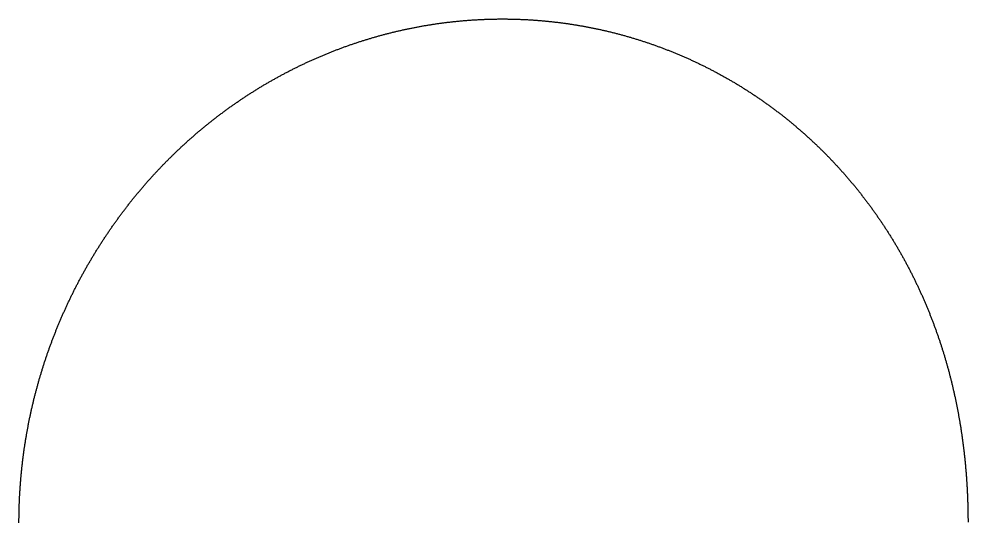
# Model space of a CAD drawing. Header units: metres. Extents: x -296 to 247, y -287 to 288.
# Drawn here: x -296 to 247, y 0 to 288 of the extents above; entities that cross this region are included whole.
import ezdxf

# ---------------------------------------------------------------- set-up
doc = ezdxf.new("R2010")
doc.units = ezdxf.units.M

msp = doc.modelspace()

# ---------------------------------------------------------------- linework, layer by layer
msp.add_lwpolyline([(-296.01, 0.02), (-296.01, 0.51), (-296.01, 1), (-296.01, 1.49), (-296, 1.98), (-296, 2.47), (-295.99, 2.96), (-295.99, 3.45), (-295.98, 3.94), (-295.98, 4.43), (-295.97, 4.92), (-295.96, 5.41), (-295.95, 5.89), (-295.94, 6.38), (-295.93, 6.87), (-295.92, 7.36), (-295.9, 7.85), (-295.89, 8.34), (-295.88, 8.83), (-295.86, 9.32), (-295.85, 9.81), (-295.83, 10.3), (-295.81, 10.79), (-295.79, 11.28), (-295.77, 11.77), (-295.75, 12.26), (-295.73, 12.74), (-295.71, 13.23), (-295.69, 13.72), (-295.67, 14.21), (-295.64, 14.7), (-295.62, 15.19), (-295.59, 15.68), (-295.57, 16.17), (-295.54, 16.66), (-295.51, 17.15), (-295.48, 17.63), (-295.45, 18.12), (-295.42, 18.61), (-295.39, 19.1), (-295.36, 19.59), (-295.33, 20.08), (-295.29, 20.57), (-295.26, 21.05), (-295.22, 21.54), (-295.19, 22.03), (-295.15, 22.52), (-295.11, 23.01), (-295.07, 23.49), (-295.04, 23.98), (-295, 24.47), (-294.95, 24.96), (-294.91, 25.45), (-294.87, 25.93), (-294.83, 26.42), (-294.78, 26.91), (-294.74, 27.4), (-294.69, 27.88), (-294.65, 28.37), (-294.6, 28.86), (-294.55, 29.35), (-294.5, 29.83), (-294.45, 30.32), (-294.4, 30.81), (-294.35, 31.29), (-294.3, 31.78), (-294.24, 32.27), (-294.19, 32.75), (-294.14, 33.24), (-294.08, 33.73), (-294.02, 34.21), (-293.97, 34.7), (-293.91, 35.18), (-293.85, 35.67), (-293.79, 36.16), (-293.73, 36.64), (-293.67, 37.13), (-293.61, 37.61), (-293.55, 38.1), (-293.48, 38.59), (-293.42, 39.07), (-293.35, 39.56), (-293.29, 40.04), (-293.22, 40.53), (-293.15, 41.01), (-293.09, 41.5), (-293.02, 41.98), (-292.95, 42.46), (-292.88, 42.95), (-292.8, 43.43), (-292.73, 43.92), (-292.66, 44.4), (-292.59, 44.89), (-292.51, 45.37), (-292.44, 45.85), (-292.36, 46.34), (-292.28, 46.82), (-292.2, 47.3), (-292.13, 47.79), (-292.05, 48.27), (-291.97, 48.75), (-291.89, 49.24), (-291.8, 49.72), (-291.72, 50.2), (-291.64, 50.68), (-291.55, 51.17), (-291.47, 51.65), (-291.38, 52.13), (-291.3, 52.61), (-291.21, 53.09), (-291.12, 53.57), (-291.03, 54.06), (-290.94, 54.54), (-290.85, 55.02), (-290.76, 55.5), (-290.67, 55.98), (-290.57, 56.46), (-290.48, 56.94), (-290.39, 57.42), (-290.29, 57.9), (-290.19, 58.38), (-290.1, 58.86), (-290, 59.34), (-289.9, 59.82), (-289.8, 60.3), (-289.7, 60.78), (-289.6, 61.26), (-289.5, 61.74), (-289.4, 62.22), (-289.29, 62.69), (-289.19, 63.17), (-289.08, 63.65), (-288.98, 64.13), (-288.87, 64.61), (-288.76, 65.08), (-288.66, 65.56), (-288.55, 66.04), (-288.44, 66.52), (-288.33, 66.99), (-288.22, 67.47), (-288.1, 67.95), (-287.99, 68.42), (-287.88, 68.9), (-287.76, 69.38), (-287.65, 69.85), (-287.53, 70.33), (-287.42, 70.8), (-287.3, 71.28), (-287.18, 71.75), (-287.06, 72.23), (-286.94, 72.7), (-286.82, 73.18), (-286.7, 73.65), (-286.58, 74.12), (-286.46, 74.6), (-286.33, 75.07), (-286.21, 75.55), (-286.08, 76.02), (-285.96, 76.49), (-285.83, 76.96), (-285.7, 77.44), (-285.57, 77.91), (-285.44, 78.38), (-285.31, 78.85), (-285.18, 79.33), (-285.05, 79.8), (-284.92, 80.27), (-284.78, 80.74), (-284.65, 81.21), (-284.52, 81.68), (-284.38, 82.15), (-284.24, 82.62), (-284.11, 83.09), (-283.97, 83.56), (-283.83, 84.03), (-283.69, 84.5), (-283.55, 84.97), (-283.41, 85.44), (-283.27, 85.91), (-283.13, 86.38), (-282.98, 86.84), (-282.84, 87.31), (-282.69, 87.78), (-282.55, 88.25), (-282.4, 88.71), (-282.26, 89.18), (-282.11, 89.65), (-281.96, 90.11), (-281.81, 90.58), (-281.66, 91.05), (-281.51, 91.51), (-281.36, 91.98), (-281.2, 92.44), (-281.05, 92.91), (-280.9, 93.37), (-280.74, 93.84), (-280.59, 94.3), (-280.43, 94.76), (-280.27, 95.23), (-280.11, 95.69), (-279.96, 96.15), (-279.8, 96.62), (-279.64, 97.08), (-279.48, 97.54), (-279.31, 98), (-279.15, 98.47), (-278.99, 98.93), (-278.82, 99.39), (-278.66, 99.85), (-278.49, 100.31), (-278.33, 100.77), (-278.16, 101.23), (-277.99, 101.69), (-277.82, 102.15), (-277.66, 102.61), (-277.49, 103.07), (-277.31, 103.53), (-277.14, 103.99), (-276.97, 104.44), (-276.8, 104.9), (-276.62, 105.36), (-276.45, 105.82), (-276.27, 106.27), (-276.1, 106.73), (-275.92, 107.19), (-275.74, 107.64), (-275.56, 108.1), (-275.39, 108.56), (-275.21, 109.01), (-275.02, 109.47), (-274.84, 109.92), (-274.66, 110.37), (-274.48, 110.83), (-274.29, 111.28), (-274.11, 111.74), (-273.92, 112.19), (-273.74, 112.64), (-273.55, 113.09), (-273.36, 113.55), (-273.18, 114), (-272.99, 114.45), (-272.8, 114.9), (-272.61, 115.35), (-272.42, 115.8), (-272.22, 116.25), (-272.03, 116.7), (-271.84, 117.15), (-271.64, 117.6), (-271.45, 118.05), (-271.25, 118.5), (-271.06, 118.95), (-270.86, 119.4), (-270.66, 119.85), (-270.46, 120.29), (-270.26, 120.74), (-270.06, 121.19), (-269.86, 121.63), (-269.66, 122.08), (-269.46, 122.53), (-269.26, 122.97), (-269.05, 123.42), (-268.85, 123.86), (-268.64, 124.31), (-268.44, 124.75), (-268.23, 125.19), (-268.02, 125.64), (-267.82, 126.08), (-267.61, 126.52), (-267.4, 126.96), (-267.19, 127.41), (-266.98, 127.85), (-266.76, 128.29), (-266.55, 128.73), (-266.34, 129.17), (-266.12, 129.61), (-265.91, 130.05), (-265.69, 130.49), (-265.48, 130.93), (-265.26, 131.37), (-265.04, 131.81), (-264.82, 132.25), (-264.61, 132.68), (-264.39, 133.12), (-264.17, 133.56), (-263.94, 134), (-263.72, 134.43), (-263.5, 134.87), (-263.28, 135.3), (-263.05, 135.74), (-262.83, 136.17), (-262.6, 136.61), (-262.38, 137.04), (-262.15, 137.48), (-261.92, 137.91), (-261.69, 138.34), (-261.46, 138.77), (-261.23, 139.21), (-261, 139.64), (-260.77, 140.07), (-260.54, 140.5), (-260.31, 140.93), (-260.07, 141.36), (-259.84, 141.79), (-259.6, 142.22), (-259.37, 142.65), (-259.13, 143.08), (-258.9, 143.51), (-258.66, 143.94), (-258.42, 144.36), (-258.18, 144.79), (-257.94, 145.22), (-257.7, 145.64), (-257.46, 146.07), (-257.22, 146.5), (-256.97, 146.92), (-256.73, 147.35), (-256.49, 147.77), (-256.24, 148.19), (-256, 148.62), (-255.75, 149.04), (-255.5, 149.46), (-255.26, 149.89), (-255.01, 150.31), (-254.76, 150.73), (-254.51, 151.15), (-254.26, 151.57), (-254.01, 151.99), (-253.76, 152.41), (-253.5, 152.83), (-253.25, 153.25), (-253, 153.67), (-252.74, 154.09), (-252.49, 154.5), (-252.23, 154.92), (-251.97, 155.34), (-251.72, 155.75), (-251.46, 156.17), (-251.2, 156.59), (-250.94, 157), (-250.68, 157.42), (-250.42, 157.83), (-250.16, 158.24), (-249.9, 158.66), (-249.63, 159.07), (-249.37, 159.48), (-249.11, 159.9), (-248.84, 160.31), (-248.58, 160.72), (-248.31, 161.13), (-248.04, 161.54), (-247.78, 161.95), (-247.51, 162.36), (-247.24, 162.77), (-246.97, 163.18), (-246.7, 163.59), (-246.43, 163.99), (-246.16, 164.4), (-245.88, 164.81), (-245.61, 165.21), (-245.34, 165.62), (-245.06, 166.03), (-244.79, 166.43), (-244.51, 166.84), (-244.24, 167.24), (-243.96, 167.64), (-243.68, 168.05), (-243.4, 168.45), (-243.13, 168.85), (-242.85, 169.25), (-242.57, 169.66), (-242.29, 170.06), (-242, 170.46), (-241.72, 170.86), (-241.44, 171.26), (-241.16, 171.66), (-240.87, 172.05), (-240.59, 172.45), (-240.3, 172.85), (-240.01, 173.25), (-239.73, 173.64), (-239.44, 174.04), (-239.15, 174.44), (-238.86, 174.83), (-238.57, 175.23), (-238.28, 175.62), (-237.99, 176.01), (-237.7, 176.41), (-237.41, 176.8), (-237.12, 177.19), (-236.82, 177.58), (-236.53, 177.98), (-236.23, 178.37), (-235.94, 178.76), (-235.64, 179.15), (-235.35, 179.54), (-235.05, 179.93), (-234.75, 180.31), (-234.45, 180.7), (-234.15, 181.09), (-233.85, 181.48), (-233.55, 181.86), (-233.25, 182.25), (-232.95, 182.63), (-232.65, 183.02), (-232.34, 183.4), (-232.04, 183.79), (-231.73, 184.17), (-231.43, 184.55), (-231.12, 184.93), (-230.82, 185.32), (-230.51, 185.7), (-230.2, 186.08), (-229.89, 186.46), (-229.58, 186.84), (-229.27, 187.22), (-228.96, 187.6), (-228.65, 187.97), (-228.34, 188.35), (-228.03, 188.73), (-227.72, 189.1), (-227.4, 189.48), (-227.09, 189.86), (-226.77, 190.23), (-226.46, 190.6), (-226.14, 190.98), (-225.82, 191.35), (-225.51, 191.72), (-225.19, 192.1), (-224.87, 192.47), (-224.55, 192.84), (-224.23, 193.21), (-223.91, 193.58), (-223.59, 193.95), (-223.27, 194.32), (-222.94, 194.68), (-222.62, 195.05), (-222.3, 195.42), (-221.97, 195.79), (-221.65, 196.15), (-221.32, 196.52), (-220.99, 196.88), (-220.67, 197.25), (-220.34, 197.61), (-220.01, 197.97), (-219.68, 198.34), (-219.35, 198.7), (-219.02, 199.06), (-218.69, 199.42), (-218.36, 199.78), (-218.03, 200.14), (-217.69, 200.5), (-217.36, 200.86), (-217.03, 201.22), (-216.69, 201.57), (-216.36, 201.93), (-216.02, 202.29), (-215.69, 202.64), (-215.35, 203), (-215.01, 203.35), (-214.67, 203.71), (-214.33, 204.06), (-213.99, 204.41), (-213.65, 204.76), (-213.31, 205.12), (-212.97, 205.47), (-212.63, 205.82), (-212.29, 206.17), (-211.95, 206.52), (-211.6, 206.86), (-211.26, 207.21), (-210.91, 207.56), (-210.57, 207.91), (-210.22, 208.25), (-209.87, 208.6), (-209.53, 208.94), (-209.18, 209.29), (-208.83, 209.63), (-208.48, 209.98), (-208.13, 210.32), (-207.78, 210.66), (-207.43, 211), (-207.08, 211.34), (-206.73, 211.68), (-206.37, 212.02), (-206.02, 212.36), (-205.67, 212.7), (-205.31, 213.04), (-204.96, 213.37), (-204.6, 213.71), (-204.25, 214.05), (-203.89, 214.38), (-203.53, 214.72), (-203.17, 215.05), (-202.82, 215.38), (-202.46, 215.72), (-202.1, 216.05), (-201.74, 216.38), (-201.38, 216.71), (-201.01, 217.04), (-200.65, 217.37), (-200.29, 217.7), (-199.93, 218.03), (-199.56, 218.36), (-199.2, 218.68), (-198.83, 219.01), (-198.47, 219.33), (-198.1, 219.66), (-197.74, 219.98), (-197.37, 220.31), (-197, 220.63), (-196.63, 220.95), (-196.26, 221.28), (-195.89, 221.6), (-195.52, 221.92), (-195.15, 222.24), (-194.78, 222.56), (-194.41, 222.88), (-194.04, 223.19), (-193.67, 223.51), (-193.29, 223.83), (-192.92, 224.14), (-192.55, 224.46), (-192.17, 224.77), (-191.8, 225.09), (-191.42, 225.4), (-191.04, 225.72), (-190.67, 226.03), (-190.29, 226.34), (-189.91, 226.65), (-189.53, 226.96), (-189.15, 227.27), (-188.77, 227.58), (-188.39, 227.89), (-188.01, 228.19), (-187.63, 228.5), (-187.25, 228.81), (-186.86, 229.11), (-186.48, 229.42), (-186.1, 229.72), (-185.71, 230.02), (-185.33, 230.33), (-184.94, 230.63), (-184.56, 230.93), (-184.17, 231.23), (-183.78, 231.53), (-183.4, 231.83), (-183.01, 232.13), (-182.62, 232.43), (-182.23, 232.72), (-181.84, 233.02), (-181.45, 233.32), (-181.06, 233.61), (-180.67, 233.91), (-180.28, 234.2), (-179.89, 234.49), (-179.49, 234.79), (-179.1, 235.08), (-178.71, 235.37), (-178.31, 235.66), (-177.92, 235.95), (-177.52, 236.24), (-177.13, 236.53), (-176.73, 236.81), (-176.34, 237.1), (-175.94, 237.39), (-175.54, 237.67), (-175.14, 237.96), (-174.74, 238.24), (-174.34, 238.53), (-173.94, 238.81), (-173.54, 239.09), (-173.14, 239.37), (-172.74, 239.65), (-172.34, 239.93), (-171.94, 240.21), (-171.54, 240.49), (-171.13, 240.77), (-170.73, 241.04), (-170.32, 241.32), (-169.92, 241.59), (-169.51, 241.87), (-169.11, 242.14), (-168.7, 242.42), (-168.3, 242.69), (-167.89, 242.96), (-167.48, 243.23), (-167.07, 243.5), (-166.66, 243.77), (-166.26, 244.04), (-165.85, 244.31), (-165.44, 244.58), (-165.03, 244.84), (-164.61, 245.11), (-164.2, 245.38), (-163.79, 245.64), (-163.38, 245.9), (-162.97, 246.17), (-162.55, 246.43), (-162.14, 246.69), (-161.73, 246.95), (-161.31, 247.21), (-160.9, 247.47), (-160.48, 247.73), (-160.06, 247.99), (-159.65, 248.25), (-159.23, 248.5), (-158.81, 248.76), (-158.4, 249.01), (-157.98, 249.27), (-157.56, 249.52), (-157.14, 249.77), (-156.72, 250.03), (-156.3, 250.28), (-155.88, 250.53), (-155.46, 250.78), (-155.04, 251.03), (-154.61, 251.27), (-154.19, 251.52), (-153.77, 251.77), (-153.34, 252.01), (-152.92, 252.26), (-152.5, 252.5), (-152.07, 252.75), (-151.65, 252.99), (-151.22, 253.23), (-150.8, 253.47), (-150.37, 253.71), (-149.94, 253.95), (-149.52, 254.19), (-149.09, 254.43), (-148.66, 254.67), (-148.23, 254.9), (-147.8, 255.14), (-147.37, 255.38), (-146.94, 255.61), (-146.51, 255.84), (-146.08, 256.08), (-145.65, 256.31), (-145.22, 256.54), (-144.79, 256.77), (-144.36, 257), (-143.92, 257.23), (-143.49, 257.46), (-143.06, 257.69), (-142.62, 257.91), (-142.19, 258.14), (-141.75, 258.36), (-141.32, 258.59), (-140.88, 258.81), (-140.45, 259.03), (-140.01, 259.26), (-139.57, 259.48), (-139.14, 259.7), (-138.7, 259.92), (-138.26, 260.14), (-137.82, 260.35), (-137.38, 260.57), (-136.94, 260.79), (-136.51, 261), (-136.07, 261.22), (-135.63, 261.43), (-135.18, 261.64), (-134.74, 261.86), (-134.3, 262.07), (-133.86, 262.28), (-133.42, 262.49), (-132.98, 262.7), (-132.53, 262.91), (-132.09, 263.12), (-131.65, 263.32), (-131.2, 263.53), (-130.76, 263.73), (-130.31, 263.94), (-129.87, 264.14), (-129.42, 264.34), (-128.98, 264.55), (-128.53, 264.75), (-128.08, 264.95), (-127.64, 265.15), (-127.19, 265.35), (-126.74, 265.54), (-126.29, 265.74), (-125.84, 265.94), (-125.4, 266.13), (-124.95, 266.33), (-124.5, 266.52), (-124.05, 266.72), (-123.6, 266.91), (-123.15, 267.1), (-122.7, 267.29), (-122.24, 267.48), (-121.79, 267.67), (-121.34, 267.86), (-120.89, 268.04), (-120.44, 268.23), (-119.98, 268.42), (-119.53, 268.6), (-119.08, 268.79), (-118.62, 268.97), (-118.17, 269.15), (-117.71, 269.33), (-117.26, 269.51), (-116.8, 269.69), (-116.35, 269.87), (-115.89, 270.05), (-115.43, 270.23), (-114.98, 270.41), (-114.52, 270.58), (-114.06, 270.76), (-113.61, 270.93), (-113.15, 271.1), (-112.69, 271.28), (-112.23, 271.45), (-111.77, 271.62), (-111.31, 271.79), (-110.86, 271.96), (-110.4, 272.13), (-109.94, 272.3), (-109.48, 272.46), (-109.01, 272.63), (-108.55, 272.79), (-108.09, 272.96), (-107.63, 273.12), (-107.17, 273.28), (-106.71, 273.44), (-106.24, 273.61), (-105.78, 273.77), (-105.32, 273.92), (-104.86, 274.08), (-104.39, 274.24), (-103.93, 274.4), (-103.46, 274.55), (-103, 274.71), (-102.54, 274.86), (-102.07, 275.02), (-101.61, 275.17), (-101.14, 275.32), (-100.67, 275.47), (-100.21, 275.62), (-99.74, 275.77), (-99.28, 275.92), (-98.81, 276.06), (-98.34, 276.21), (-97.87, 276.36), (-97.41, 276.5), (-96.94, 276.64), (-96.47, 276.79), (-96, 276.93), (-95.53, 277.07), (-95.06, 277.21), (-94.59, 277.35), (-94.13, 277.49), (-93.66, 277.63), (-93.19, 277.77), (-92.72, 277.9), (-92.24, 278.04), (-91.77, 278.17), (-91.3, 278.3), (-90.83, 278.44), (-90.36, 278.57), (-89.89, 278.7), (-89.42, 278.83), (-88.94, 278.96), (-88.47, 279.09), (-88, 279.22), (-87.53, 279.34), (-87.05, 279.47), (-86.58, 279.59), (-86.11, 279.72), (-85.63, 279.84), (-85.16, 279.96), (-84.68, 280.08), (-84.21, 280.2), (-83.74, 280.32), (-83.26, 280.44), (-82.79, 280.56), (-82.31, 280.68), (-81.83, 280.79), (-81.36, 280.91), (-80.88, 281.02), (-80.41, 281.14), (-79.93, 281.25), (-79.45, 281.36), (-78.98, 281.47), (-78.5, 281.58), (-78.02, 281.69), (-77.55, 281.8), (-77.07, 281.91), (-76.59, 282.02), (-76.11, 282.12), (-75.63, 282.23), (-75.16, 282.33), (-74.68, 282.43), (-74.2, 282.54), (-73.72, 282.64), (-73.24, 282.74), (-72.76, 282.84), (-72.28, 282.94), (-71.8, 283.03), (-71.32, 283.13), (-70.84, 283.23), (-70.36, 283.32), (-69.88, 283.42), (-69.4, 283.51), (-68.92, 283.6), (-68.44, 283.69), (-67.96, 283.78), (-67.48, 283.87), (-66.99, 283.96), (-66.51, 284.05), (-66.03, 284.14), (-65.55, 284.22), (-65.07, 284.31), (-64.59, 284.39), (-64.1, 284.48), (-63.62, 284.56), (-63.14, 284.64), (-62.65, 284.72), (-62.17, 284.8), (-61.69, 284.88), (-61.21, 284.96), (-60.72, 285.04), (-60.24, 285.11), (-59.76, 285.19), (-59.27, 285.26), (-58.79, 285.34), (-58.3, 285.41), (-57.82, 285.48), (-57.33, 285.55), (-56.85, 285.62), (-56.37, 285.69), (-55.88, 285.76), (-55.4, 285.83), (-54.91, 285.9), (-54.43, 285.96), (-53.94, 286.03), (-53.46, 286.09), (-52.97, 286.15), (-52.48, 286.22), (-52, 286.28), (-51.51, 286.34), (-51.03, 286.4), (-50.54, 286.45), (-50.05, 286.51), (-49.57, 286.57), (-49.08, 286.62), (-48.6, 286.68), (-48.11, 286.73), (-47.62, 286.79), (-47.14, 286.84), (-46.65, 286.89), (-46.16, 286.94), (-45.67, 286.99), (-45.19, 287.04), (-44.7, 287.09), (-44.21, 287.13), (-43.73, 287.18), (-43.24, 287.22), (-42.75, 287.27), (-42.26, 287.31), (-41.77, 287.35), (-41.29, 287.39), (-40.8, 287.43), (-40.31, 287.47), (-39.82, 287.51), (-39.33, 287.55), (-38.85, 287.59), (-38.36, 287.62), (-37.87, 287.66), (-37.38, 287.69), (-36.89, 287.72), (-36.4, 287.76), (-35.92, 287.79), (-35.43, 287.82), (-34.94, 287.85), (-34.45, 287.88), (-33.96, 287.9), (-33.47, 287.93), (-32.98, 287.96), (-32.49, 287.98), (-32.01, 288), (-31.52, 288.03), (-31.03, 288.05), (-30.54, 288.07), (-30.05, 288.09), (-29.56, 288.11), (-29.07, 288.13), (-28.58, 288.15), (-28.09, 288.16), (-27.6, 288.18), (-27.11, 288.19), (-26.62, 288.21), (-26.14, 288.22), (-25.65, 288.23), (-25.16, 288.24), (-24.67, 288.25), (-24.18, 288.26), (-23.69, 288.27), (-23.2, 288.28), (-22.71, 288.28), (-22.22, 288.29), (-21.73, 288.29), (-21.24, 288.3), (-20.75, 288.3), (-20.26, 288.3), (-19.77, 288.3), (-19.28, 288.3), (-18.79, 288.3), (-18.3, 288.3), (-17.81, 288.3), (-17.32, 288.29), (-16.83, 288.29), (-16.35, 288.28), (-15.86, 288.28), (-15.37, 288.27), (-14.88, 288.26), (-14.39, 288.25), (-13.9, 288.24), (-13.41, 288.23), (-12.92, 288.22), (-12.43, 288.21), (-11.94, 288.2), (-11.45, 288.18), (-10.96, 288.17), (-10.47, 288.15), (-9.98, 288.13), (-9.49, 288.11), (-9, 288.09), (-8.52, 288.07), (-8.03, 288.05), (-7.54, 288.03), (-7.05, 288.01), (-6.56, 287.98), (-6.07, 287.96), (-5.58, 287.93), (-5.09, 287.91), (-4.6, 287.88), (-4.12, 287.85), (-3.63, 287.82), (-3.14, 287.79), (-2.65, 287.76), (-2.16, 287.73), (-1.67, 287.7), (-1.18, 287.66), (-0.7, 287.63), (-0.21, 287.59), (0.28, 287.55), (0.77, 287.52), (1.26, 287.48), (1.74, 287.44), (2.23, 287.4), (2.72, 287.36), (3.21, 287.32), (3.7, 287.27), (4.18, 287.23), (4.67, 287.18), (5.16, 287.14), (5.65, 287.09), (6.13, 287.04), (6.62, 286.99), (7.11, 286.94), (7.59, 286.89), (8.08, 286.84), (8.57, 286.79), (9.05, 286.74), (9.54, 286.68), (10.03, 286.63), (10.51, 286.57), (11, 286.52), (11.49, 286.46), (11.97, 286.4), (12.46, 286.34), (12.94, 286.28), (13.43, 286.22), (13.91, 286.16), (14.4, 286.09), (14.89, 286.03), (15.37, 285.96), (15.86, 285.9), (16.34, 285.83), (16.83, 285.76), (17.31, 285.69), (17.8, 285.63), (18.28, 285.55), (18.76, 285.48), (19.25, 285.41), (19.73, 285.34), (20.22, 285.26), (20.7, 285.19), (21.18, 285.11), (21.67, 285.04), (22.15, 284.96), (22.63, 284.88), (23.12, 284.8), (23.6, 284.72), (24.08, 284.64), (24.56, 284.55), (25.05, 284.47), (25.53, 284.39), (26.01, 284.3), (26.49, 284.22), (26.97, 284.13), (27.46, 284.04), (27.94, 283.95), (28.42, 283.86), (28.9, 283.77), (29.38, 283.68), (29.86, 283.59), (30.34, 283.49), (30.82, 283.4), (31.3, 283.3), (31.78, 283.21), (32.26, 283.11), (32.74, 283.01), (33.22, 282.92), (33.7, 282.82), (34.18, 282.72), (34.66, 282.61), (35.14, 282.51), (35.62, 282.41), (36.1, 282.3), (36.57, 282.2), (37.05, 282.09), (37.53, 281.99), (38.01, 281.88), (38.48, 281.77), (38.96, 281.66), (39.44, 281.55), (39.91, 281.44), (40.39, 281.33), (40.87, 281.21), (41.34, 281.1), (41.82, 280.98), (42.3, 280.87), (42.77, 280.75), (43.25, 280.63), (43.72, 280.52), (44.2, 280.4), (44.67, 280.28), (45.14, 280.15), (45.62, 280.03), (46.09, 279.91), (46.57, 279.79), (47.04, 279.66), (47.51, 279.53), (47.99, 279.41), (48.46, 279.28), (48.93, 279.15), (49.4, 279.02), (49.87, 278.89), (50.35, 278.76), (50.82, 278.63), (51.29, 278.5), (51.76, 278.36), (52.23, 278.23), (52.7, 278.09), (53.17, 277.96), (53.64, 277.82), (54.11, 277.68), (54.58, 277.54), (55.05, 277.4), (55.52, 277.26), (55.99, 277.12), (56.45, 276.98), (56.92, 276.83), (57.39, 276.69), (57.86, 276.54), (58.32, 276.4), (58.79, 276.25), (59.26, 276.1), (59.72, 275.95), (60.19, 275.8), (60.66, 275.65), (61.12, 275.5), (61.59, 275.35), (62.05, 275.19), (62.52, 275.04), (62.98, 274.88), (63.45, 274.73), (63.91, 274.57), (64.37, 274.41), (64.84, 274.26), (65.3, 274.1), (65.76, 273.94), (66.22, 273.78), (66.69, 273.61), (67.15, 273.45), (67.61, 273.29), (68.07, 273.12), (68.53, 272.96), (68.99, 272.79), (69.45, 272.62), (69.91, 272.45), (70.37, 272.29), (70.83, 272.12), (71.29, 271.95), (71.75, 271.77), (72.2, 271.6), (72.66, 271.43), (73.12, 271.25), (73.58, 271.08), (74.03, 270.9), (74.49, 270.73), (74.95, 270.55), (75.4, 270.37), (75.86, 270.19), (76.31, 270.01), (76.77, 269.83), (77.22, 269.65), (77.68, 269.46), (78.13, 269.28), (78.58, 269.1), (79.04, 268.91), (79.49, 268.72), (79.94, 268.54), (80.39, 268.35), (80.85, 268.16), (81.3, 267.97), (81.75, 267.78), (82.2, 267.59), (82.65, 267.4), (83.1, 267.2), (83.55, 267.01), (84, 266.81), (84.45, 266.62), (84.89, 266.42), (85.34, 266.22), (85.79, 266.03), (86.24, 265.83), (86.68, 265.63), (87.13, 265.43), (87.58, 265.22), (88.02, 265.02), (88.47, 264.82), (88.91, 264.61), (89.36, 264.41), (89.8, 264.2), (90.24, 264), (90.69, 263.79), (91.13, 263.58), (91.57, 263.37), (92.02, 263.16), (92.46, 262.95), (92.9, 262.74), (93.34, 262.53), (93.78, 262.31), (94.22, 262.1), (94.66, 261.88), (95.1, 261.67), (95.54, 261.45), (95.98, 261.23), (96.42, 261.02), (96.85, 260.8), (97.29, 260.58), (97.73, 260.36), (98.16, 260.13), (98.6, 259.91), (99.04, 259.69), (99.47, 259.46), (99.91, 259.24), (100.34, 259.01), (100.77, 258.79), (101.21, 258.56), (101.64, 258.33), (102.07, 258.1), (102.51, 257.87), (102.94, 257.64), (103.37, 257.41), (103.8, 257.18), (104.23, 256.95), (104.66, 256.71), (105.09, 256.48), (105.52, 256.24), (105.95, 256), (106.38, 255.77), (106.8, 255.53), (107.23, 255.29), (107.66, 255.05), (108.09, 254.81), (108.51, 254.57), (108.94, 254.33), (109.36, 254.09), (109.79, 253.84), (110.21, 253.6), (110.63, 253.35), (111.06, 253.11), (111.48, 252.86), (111.9, 252.61), (112.32, 252.36), (112.75, 252.11), (113.17, 251.86), (113.59, 251.61), (114.01, 251.36), (114.43, 251.11), (114.85, 250.86), (115.26, 250.6), (115.68, 250.35), (116.1, 250.09), (116.52, 249.83), (116.93, 249.58), (117.35, 249.32), (117.77, 249.06), (118.18, 248.8), (118.6, 248.54), (119.01, 248.28), (119.42, 248.02), (119.84, 247.76), (120.25, 247.49), (120.66, 247.23), (121.07, 246.96), (121.48, 246.7), (121.89, 246.43), (122.3, 246.16), (122.71, 245.9), (123.12, 245.63), (123.53, 245.36), (123.94, 245.09), (124.35, 244.82), (124.76, 244.55), (125.16, 244.27), (125.57, 244), (125.97, 243.73), (126.38, 243.45), (126.78, 243.17), (127.19, 242.9), (127.59, 242.62), (127.99, 242.34), (128.4, 242.06), (128.8, 241.79), (129.2, 241.5), (129.6, 241.22), (130, 240.94), (130.4, 240.66), (130.8, 240.38), (131.2, 240.09), (131.6, 239.81), (132, 239.52), (132.39, 239.24), (132.79, 238.95), (133.19, 238.66), (133.58, 238.37), (133.98, 238.08), (134.37, 237.79), (134.76, 237.5), (135.16, 237.21), (135.55, 236.92), (135.94, 236.63), (136.33, 236.33), (136.73, 236.04), (137.12, 235.74), (137.51, 235.45), (137.9, 235.15), (138.29, 234.86), (138.67, 234.56), (139.06, 234.26), (139.45, 233.96), (139.84, 233.66), (140.22, 233.36), (140.61, 233.06), (140.99, 232.75), (141.38, 232.45), (141.76, 232.15), (142.14, 231.84), (142.53, 231.54), (142.91, 231.23), (143.29, 230.93), (143.67, 230.62), (144.05, 230.31), (144.43, 230), (144.81, 229.69), (145.19, 229.38), (145.57, 229.07), (145.95, 228.76), (146.32, 228.45), (146.7, 228.13), (147.08, 227.82), (147.45, 227.51), (147.83, 227.19), (148.2, 226.88), (148.57, 226.56), (148.95, 226.24), (149.32, 225.92), (149.69, 225.61), (150.06, 225.29), (150.43, 224.97), (150.8, 224.65), (151.17, 224.32), (151.54, 224), (151.91, 223.68), (152.28, 223.36), (152.64, 223.03), (153.01, 222.71), (153.37, 222.38), (153.74, 222.06), (154.1, 221.73), (154.47, 221.4), (154.83, 221.07), (155.19, 220.74), (155.56, 220.41), (155.92, 220.08), (156.28, 219.75), (156.64, 219.42), (157, 219.09), (157.36, 218.76), (157.72, 218.42), (158.07, 218.09), (158.43, 217.75), (158.79, 217.42), (159.14, 217.08), (159.5, 216.75), (159.85, 216.41), (160.21, 216.07), (160.56, 215.73), (160.91, 215.39), (161.27, 215.05), (161.62, 214.71), (161.97, 214.37), (162.32, 214.03), (162.67, 213.69), (163.02, 213.34), (163.36, 213), (163.71, 212.65), (164.06, 212.31), (164.41, 211.96), (164.75, 211.62), (165.1, 211.27), (165.44, 210.92), (165.78, 210.57), (166.13, 210.22), (166.47, 209.87), (166.81, 209.52), (167.15, 209.17), (167.49, 208.82), (167.83, 208.47), (168.17, 208.11), (168.51, 207.76), (168.85, 207.41), (169.19, 207.05), (169.52, 206.7), (169.86, 206.34), (170.2, 205.98), (170.53, 205.63), (170.86, 205.27), (171.2, 204.91), (171.53, 204.55), (171.86, 204.19), (172.19, 203.83), (172.52, 203.47), (172.85, 203.11), (173.18, 202.75), (173.51, 202.38), (173.84, 202.02), (174.17, 201.66), (174.49, 201.29), (174.82, 200.93), (175.15, 200.56), (175.47, 200.19), (175.79, 199.83), (176.12, 199.46), (176.44, 199.09), (176.76, 198.72), (177.08, 198.35), (177.41, 197.98), (177.72, 197.61), (178.04, 197.24), (178.36, 196.87), (178.68, 196.5), (179, 196.13), (179.31, 195.75), (179.63, 195.38), (179.95, 195), (180.26, 194.63), (180.57, 194.25), (180.89, 193.88), (181.2, 193.5), (181.51, 193.12), (181.82, 192.74), (182.13, 192.37), (182.44, 191.99), (182.75, 191.61), (183.06, 191.23), (183.37, 190.85), (183.67, 190.46), (183.98, 190.08), (184.29, 189.7), (184.59, 189.32), (184.89, 188.93), (185.2, 188.55), (185.5, 188.16), (185.8, 187.78), (186.1, 187.39), (186.4, 187.01), (186.7, 186.62), (187, 186.23), (187.3, 185.84), (187.6, 185.46), (187.9, 185.07), (188.19, 184.68), (188.49, 184.29), (188.78, 183.9), (189.08, 183.5), (189.37, 183.11), (189.66, 182.72), (189.96, 182.33), (190.25, 181.93), (190.54, 181.54), (190.83, 181.15), (191.12, 180.75), (191.41, 180.36), (191.69, 179.96), (191.98, 179.56), (192.27, 179.17), (192.55, 178.77), (192.84, 178.37), (193.12, 177.97), (193.41, 177.57), (193.69, 177.17), (193.97, 176.77), (194.25, 176.37), (194.53, 175.97), (194.81, 175.57), (195.09, 175.17), (195.37, 174.76), (195.65, 174.36), (195.93, 173.96), (196.2, 173.55), (196.48, 173.15), (196.75, 172.74), (197.03, 172.34), (197.3, 171.93), (197.57, 171.53), (197.84, 171.12), (198.11, 170.71), (198.39, 170.3), (198.65, 169.89), (198.92, 169.48), (199.19, 169.08), (199.46, 168.67), (199.73, 168.25), (199.99, 167.84), (200.26, 167.43), (200.52, 167.02), (200.79, 166.61), (201.05, 166.2), (201.31, 165.78), (201.57, 165.37), (201.83, 164.95), (202.09, 164.54), (202.35, 164.12), (202.61, 163.71), (202.87, 163.29), (203.13, 162.88), (203.38, 162.46), (203.64, 162.04), (203.89, 161.62), (204.15, 161.2), (204.4, 160.79), (204.65, 160.37), (204.91, 159.95), (205.16, 159.53), (205.41, 159.11), (205.66, 158.68), (205.91, 158.26), (206.15, 157.84), (206.4, 157.42), (206.65, 157), (206.89, 156.57), (207.14, 156.15), (207.38, 155.72), (207.63, 155.3), (207.87, 154.87), (208.11, 154.45), (208.35, 154.02), (208.59, 153.6), (208.83, 153.17), (209.07, 152.74), (209.31, 152.32), (209.55, 151.89), (209.79, 151.46), (210.02, 151.03), (210.26, 150.6), (210.49, 150.17), (210.73, 149.74), (210.96, 149.31), (211.19, 148.88), (211.42, 148.45), (211.65, 148.02), (211.88, 147.58), (212.11, 147.15), (212.34, 146.72), (212.57, 146.29), (212.8, 145.85), (213.02, 145.42), (213.25, 144.98), (213.47, 144.55), (213.7, 144.11), (213.92, 143.68), (214.14, 143.24), (214.36, 142.81), (214.59, 142.37), (214.81, 141.93), (215.03, 141.49), (215.24, 141.06), (215.46, 140.62), (215.68, 140.18), (215.9, 139.74), (216.11, 139.3), (216.33, 138.86), (216.54, 138.42), (216.75, 137.98), (216.97, 137.54), (217.18, 137.1), (217.39, 136.65), (217.6, 136.21), (217.81, 135.77), (218.02, 135.33), (218.22, 134.88), (218.43, 134.44), (218.64, 134), (218.84, 133.55), (219.05, 133.11), (219.25, 132.66), (219.46, 132.22), (219.66, 131.77), (219.86, 131.33), (220.06, 130.88), (220.26, 130.43), (220.46, 129.99), (220.66, 129.54), (220.86, 129.09), (221.05, 128.64), (221.25, 128.19), (221.45, 127.74), (221.64, 127.3), (221.84, 126.85), (222.03, 126.4), (222.22, 125.95), (222.41, 125.5), (222.6, 125.04), (222.79, 124.59), (222.98, 124.14), (223.17, 123.69), (223.36, 123.24), (223.55, 122.79), (223.73, 122.33), (223.92, 121.88), (224.1, 121.43), (224.29, 120.97), (224.47, 120.52), (224.65, 120.07), (224.83, 119.61), (225.02, 119.16), (225.2, 118.7), (225.38, 118.25), (225.55, 117.79), (225.73, 117.33), (225.91, 116.88), (226.09, 116.42), (226.26, 115.96), (226.44, 115.51), (226.61, 115.05), (226.78, 114.59), (226.95, 114.13), (227.13, 113.67), (227.3, 113.21), (227.47, 112.76), (227.64, 112.3), (227.81, 111.84), (227.97, 111.38), (228.14, 110.92), (228.31, 110.46), (228.47, 110), (228.64, 109.53), (228.8, 109.07), (228.96, 108.61), (229.13, 108.15), (229.29, 107.69), (229.45, 107.23), (229.61, 106.76), (229.77, 106.3), (229.93, 105.84), (230.08, 105.37), (230.24, 104.91), (230.4, 104.45), (230.55, 103.98), (230.71, 103.52), (230.86, 103.05), (231.01, 102.59), (231.17, 102.12), (231.32, 101.66), (231.47, 101.19), (231.62, 100.72), (231.77, 100.26), (231.92, 99.79), (232.06, 99.32), (232.21, 98.86), (232.36, 98.39), (232.5, 97.92), (232.65, 97.46), (232.79, 96.99), (232.93, 96.52), (233.08, 96.05), (233.22, 95.58), (233.36, 95.11), (233.5, 94.64), (233.64, 94.17), (233.78, 93.71), (233.91, 93.24), (234.05, 92.77), (234.19, 92.3), (234.32, 91.82), (234.46, 91.35), (234.59, 90.88), (234.72, 90.41), (234.86, 89.94), (234.99, 89.47), (235.12, 89), (235.25, 88.53), (235.38, 88.05), (235.51, 87.58), (235.63, 87.11), (235.76, 86.64), (235.89, 86.16), (236.01, 85.69), (236.14, 85.22), (236.26, 84.74), (236.39, 84.27), (236.51, 83.79), (236.63, 83.32), (236.75, 82.85), (236.87, 82.37), (236.99, 81.9), (237.11, 81.42), (237.23, 80.95), (237.34, 80.47), (237.46, 80), (237.58, 79.52), (237.69, 79.04), (237.8, 78.57), (237.92, 78.09), (238.03, 77.62), (238.14, 77.14), (238.25, 76.66), (238.36, 76.19), (238.47, 75.71), (238.58, 75.23), (238.69, 74.75), (238.8, 74.28), (238.9, 73.8), (239.01, 73.32), (239.11, 72.84), (239.22, 72.36), (239.32, 71.88), (239.42, 71.41), (239.53, 70.93), (239.63, 70.45), (239.73, 69.97), (239.83, 69.49), (239.93, 69.01), (240.03, 68.53), (240.12, 68.05), (240.22, 67.57), (240.32, 67.09), (240.41, 66.61), (240.51, 66.13), (240.6, 65.65), (240.69, 65.17), (240.79, 64.69), (240.88, 64.21), (240.97, 63.73), (241.06, 63.25), (241.15, 62.76), (241.24, 62.28), (241.33, 61.8), (241.41, 61.32), (241.5, 60.84), (241.58, 60.36), (241.67, 59.87), (241.75, 59.39), (241.84, 58.91), (241.92, 58.43), (242, 57.94), (242.08, 57.46), (242.16, 56.98), (242.24, 56.5), (242.32, 56.01), (242.4, 55.53), (242.48, 55.05), (242.56, 54.56), (242.63, 54.08), (242.71, 53.6), (242.78, 53.11), (242.86, 52.63), (242.93, 52.14), (243, 51.66), (243.08, 51.18), (243.15, 50.69), (243.22, 50.21), (243.29, 49.72), (243.36, 49.24), (243.42, 48.75), (243.49, 48.27), (243.56, 47.78), (243.63, 47.3), (243.69, 46.81), (243.76, 46.33), (243.82, 45.84), (243.88, 45.36), (243.95, 44.87), (244.01, 44.39), (244.07, 43.9), (244.13, 43.41), (244.19, 42.93), (244.25, 42.44), (244.31, 41.96), (244.36, 41.47), (244.42, 40.98), (244.48, 40.5), (244.53, 40.01), (244.59, 39.52), (244.64, 39.04), (244.7, 38.55), (244.75, 38.06), (244.8, 37.58), (244.85, 37.09), (244.9, 36.6), (244.95, 36.12), (245, 35.63), (245.05, 35.14), (245.1, 34.66), (245.15, 34.17), (245.19, 33.68), (245.24, 33.19), (245.28, 32.71), (245.33, 32.22), (245.37, 31.73), (245.41, 31.24), (245.46, 30.76), (245.5, 30.27), (245.54, 29.78), (245.58, 29.29), (245.62, 28.8), (245.66, 28.32), (245.7, 27.83), (245.73, 27.34), (245.77, 26.85), (245.81, 26.36), (245.84, 25.88), (245.88, 25.39), (245.91, 24.9), (245.95, 24.41), (245.98, 23.92), (246.01, 23.43), (246.04, 22.94), (246.07, 22.46), (246.1, 21.97), (246.13, 21.48), (246.16, 20.99), (246.19, 20.5), (246.22, 20.01), (246.24, 19.52), (246.27, 19.04), (246.29, 18.55), (246.32, 18.06), (246.34, 17.57), (246.37, 17.08), (246.39, 16.59), (246.41, 16.1), (246.43, 15.61), (246.45, 15.12), (246.47, 14.63), (246.49, 14.14), (246.51, 13.66), (246.53, 13.17), (246.55, 12.68), (246.56, 12.19), (246.58, 11.7), (246.6, 11.21), (246.61, 10.72), (246.62, 10.23), (246.64, 9.74), (246.65, 9.25), (246.66, 8.76), (246.67, 8.27), (246.68, 7.78), (246.69, 7.29), (246.7, 6.8), (246.71, 6.32), (246.72, 5.83), (246.73, 5.34), (246.73, 4.85), (246.74, 4.36), (246.75, 3.87), (246.75, 3.38), (246.75, 2.89), (246.76, 2.4), (246.76, 1.91), (246.76, 1.42), (246.76, 0.93), (246.76, 0.44)])

doc.saveas('drawing.dxf')
